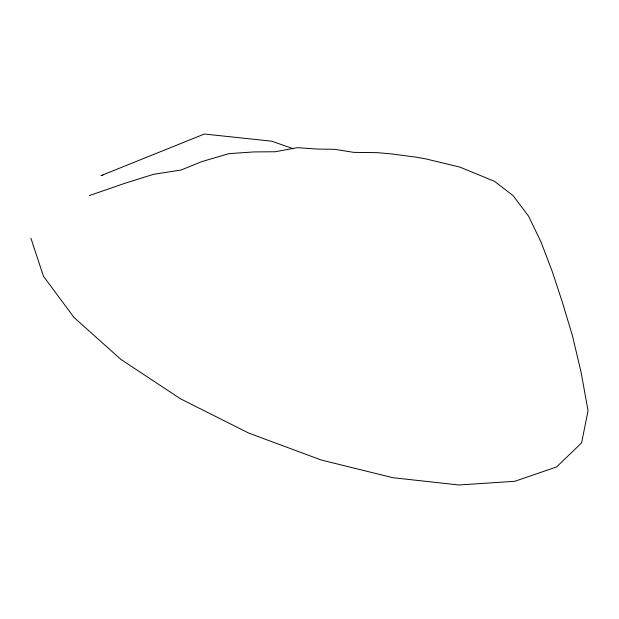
<?xml version="1.0" encoding="UTF-8"?>
<svg xmlns="http://www.w3.org/2000/svg" width="619" height="619" viewBox="0 0 619 619"><rect width="100%" height="100%" fill="white"/><g stroke="black" fill="none" stroke-linecap="round" stroke-linejoin="round"><path stroke-width="0.93" d="M89.43 195.565L124.628 183.379L153.52 174.31L181.05 170.039L201.67 161.652L228.922 153.636L254.03 151.918L275.13 151.748L297.445 147.678L317.771 149.078L334.74 149.311L353.728 152.367L377.087 152.653L391.502 153.914L416.587 157.234L425.624 158.859L459.793 167.068L494.488 181.321L513.05 195.581L528.572 216.163L541.238 242.524L552.256 271.517L561.944 300.911L572.327 335.297L581.032 371.942L588.05 410.753L581.597 442.879L556.597 466.943L514.76 481.303L458.934 484.979L392.926 477.713L321.23 460.01L248.737 433.083L180.384 398.744L120.829 359.36L74.133 317.593L43.477 276.306L30.95 238.3M102.886 175.262L101.013 175.626L204.394 134.021L271.602 141.171L293.329 148.753"/></g></svg>
